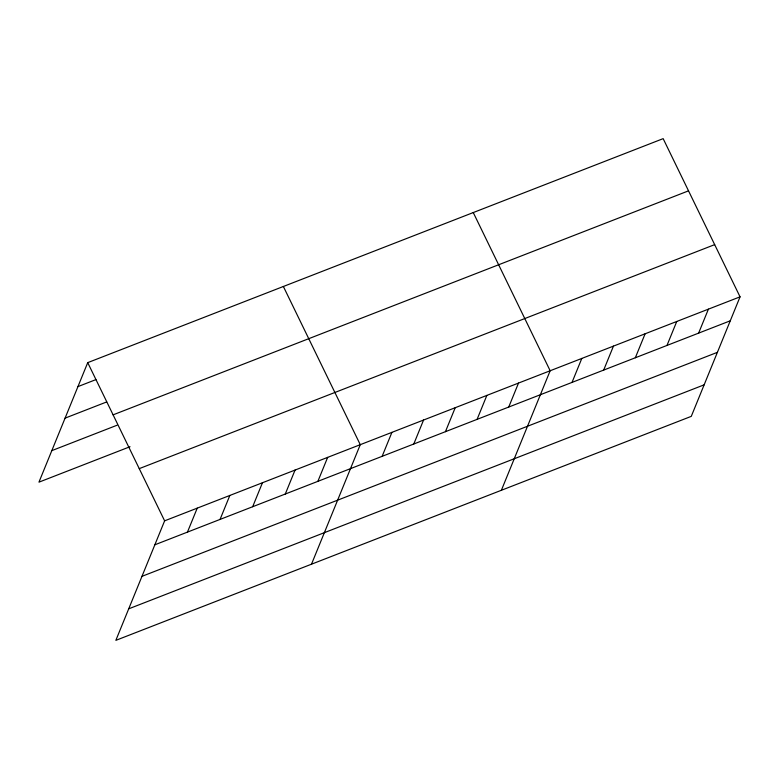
<?xml version="1.0" encoding="UTF-8"?>
<svg xmlns="http://www.w3.org/2000/svg" width="779" height="779" viewBox="0 0 779 779"><rect width="100%" height="100%" fill="white"/><g stroke="black" fill="none" stroke-linecap="round" stroke-linejoin="round"><path stroke-width="1.17" d="M740.05 296.838L164.622 520.839L115.847 640.357L691.275 416.356L740.05 296.838L663.153 138.643L87.725 362.644L38.95 482.162L130.025 446.708M187.457 532.106L197.233 508.151M220.058 519.418L229.844 495.454M252.669 506.72L262.445 482.766M285.28 494.032L295.056 470.068M317.881 481.334L327.657 457.37M311.493 564.2L360.268 444.682L283.371 286.487M382.138 456.319L391.915 432.364M413.785 444.001L423.562 420.037M445.432 431.683L455.218 407.719M477.089 419.365L486.865 395.401M508.736 407.037L518.512 383.083M501.384 490.273L550.159 370.755L473.262 212.56M572.029 382.401L581.806 358.437M603.676 370.083L613.453 346.119M635.323 357.756L645.109 333.802M666.98 345.438L676.756 321.484M698.627 333.12L708.403 309.156M77.949 386.608L95.934 379.597M65.076 418.138L106.684 401.945M113.101 414.847L688.529 190.845M51.823 450.632L117.035 425.237M139.246 468.637L714.674 244.635M154.846 544.803L730.274 320.802M141.982 576.333L717.401 352.332M128.72 608.827L704.148 384.826M87.725 362.644L164.622 520.839"/></g></svg>
